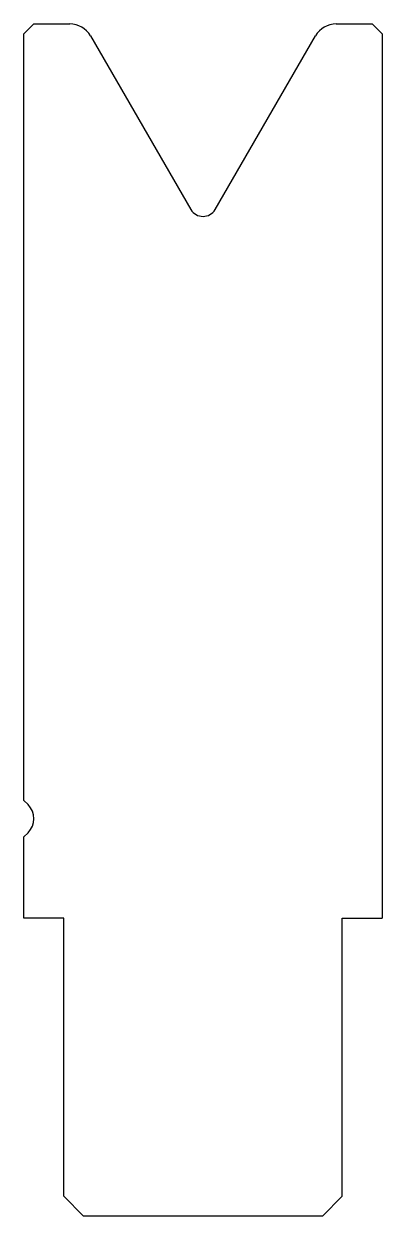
# Model space of a CAD drawing. Header units: metres. Extents: x 95.5 to 113.5, y 136 to 196.
import ezdxf

# ---------------------------------------------------------------- set-up
doc = ezdxf.new("R2010")
doc.units = ezdxf.units.M

msp = doc.modelspace()

# ---------------------------------------------------------------- linework, layer by layer
for p, q in [((95.988534, 196.00982), (95.488534, 195.50982)), ((95.988534, 196.00982), (97.795714, 196.00982)), ((111.181354, 196.00982), (112.988534, 196.00982)), ((113.488534, 195.50982), (112.988534, 196.00982)), ((95.488534, 156.924034), (95.488534, 195.50982)), ((98.834944, 195.40982), (103.882316, 186.667515)), ((105.094752, 186.667515), (110.142124, 195.40982)), ((113.488534, 195.50982), (113.488534, 151.00982)), ((95.488534, 156.924034), (95.695641, 156.716927)), ((95.695641, 155.302714), (95.488534, 155.095607)), ((95.488534, 151.00982), (95.488534, 155.095607)), ((97.488534, 151.00982), (95.488534, 151.00982)), ((97.488534, 137.00982), (97.488534, 151.00982)), ((111.488534, 151.00982), (113.488534, 151.00982)), ((111.488534, 137.00982), (111.488534, 151.00982)), ((97.488534, 137.00982), (98.488534, 136.00982)), ((110.488534, 136.00982), (111.488534, 137.00982)), ((110.488534, 136.00982), (98.488534, 136.00982))]:
    msp.add_line(p, q)
for centre, radius, start, end in [((97.795714, 194.80982), 1.2, 30, 90), ((111.181354, 194.80982), 1.2, 90, 150), ((104.488534, 187.017515), 0.7, 210, 330), ((94.988534, 156.00982), 1, 315, 45)]:
    msp.add_arc(centre, radius, start, end)

doc.saveas('drawing.dxf')
